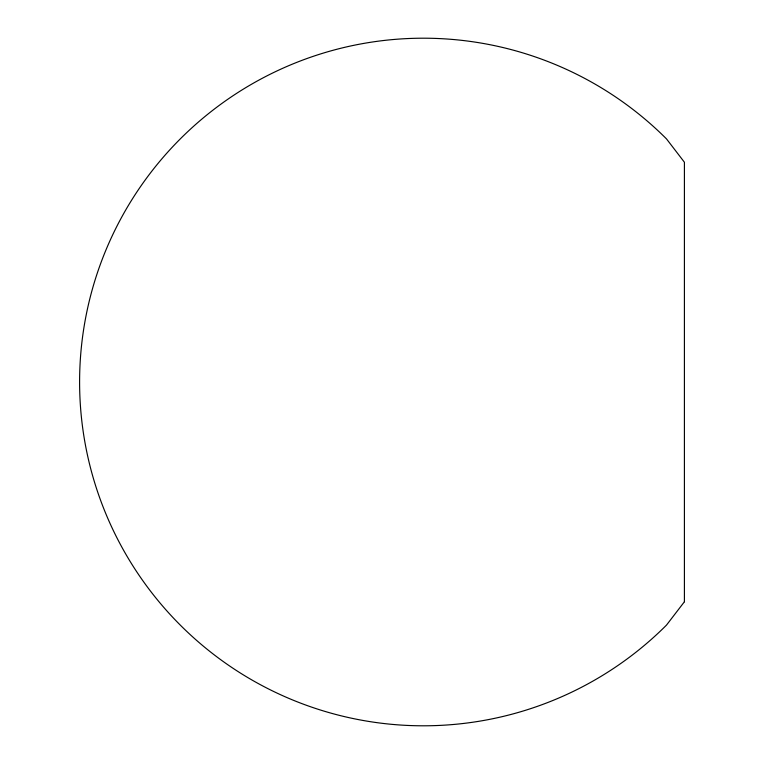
<?xml version="1.0" encoding="UTF-8"?>
<svg xmlns="http://www.w3.org/2000/svg" width="764" height="764" viewBox="0 0 764 764"><rect width="100%" height="100%" fill="white"/><g stroke="black" fill="none" stroke-linecap="round" stroke-linejoin="round"><path stroke-width="1.15" d="M684.41 601.765L666.494 625.105A343.8 343.8 0 0 1 180.294 625.105A343.8 343.8 0 0 1 180.294 138.895A343.8 343.8 0 0 1 666.494 138.895L684.41 162.235L684.41 601.765"/></g></svg>
